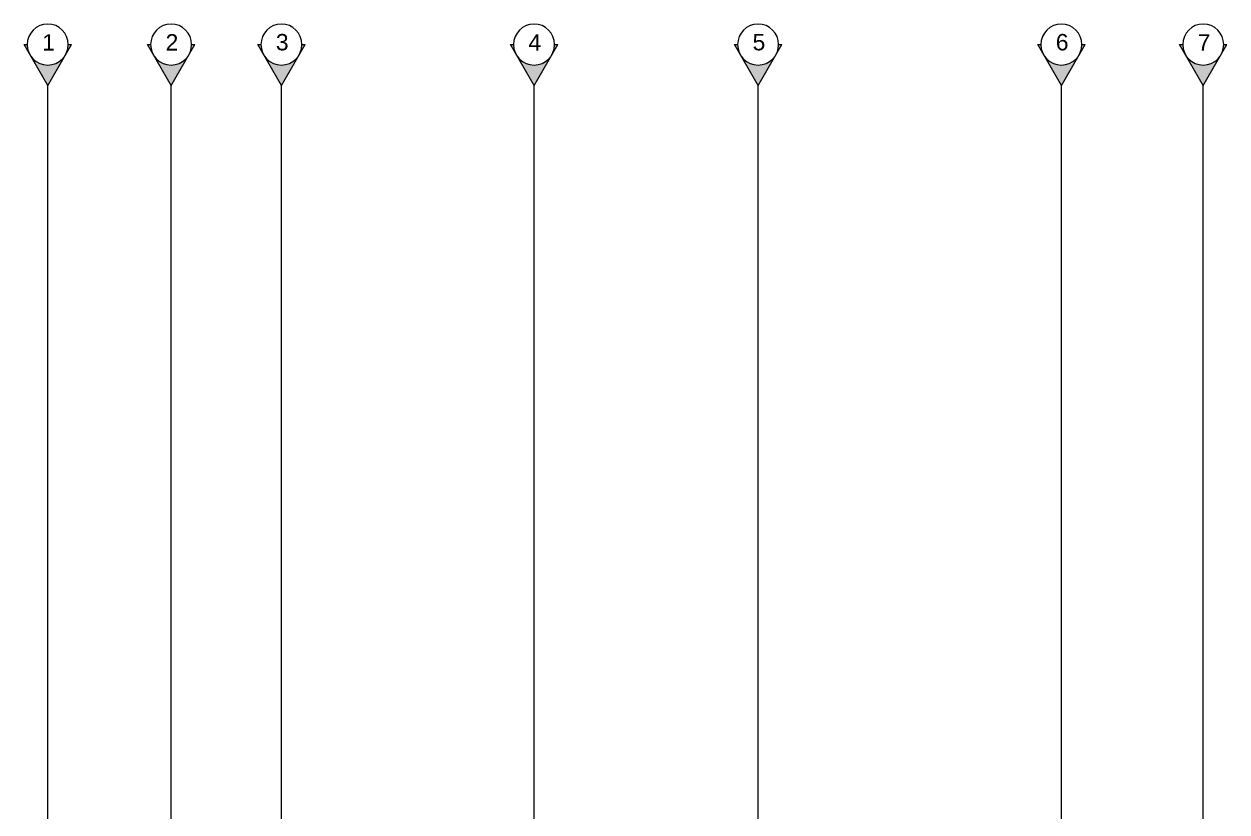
# Model space of a CAD drawing. Header units: millimetres. Extents: x -425671 to 598394, y -194194 to 343585.
# Drawn here: x 43935 to 58603, y 251976 to 261582 of the extents above; entities that cross this region are included whole.
import ezdxf

# ---------------------------------------------------------------- set-up
doc = ezdxf.new("R2010")
doc.units = ezdxf.units.MM
doc.linetypes.add('ACAD_ISO10W100', pattern=[18, 12, -3, 0, -3])
doc.layers.add('C TEXT', color=30, linetype='Continuous', lineweight=13)
doc.layers.add('Centre line', color=30, linetype='Continuous', lineweight=9)
doc.styles.get("Standard").update_dxf_attribs({"font": 'arial.ttf'})

# ---------------------------------------------------------------- blocks, each defined once
blk = doc.blocks.new('CC')
at = {"layer": 'C TEXT', "linetype": 'Continuous', "ltscale": 500}
h = blk.add_hatch(color=253, dxfattribs=at)
h.dxf.hatch_style = 1
edge = h.paths.add_edge_path()
edge.add_arc((2471483781, 936793033), 250, 180, 240)
edge.add_line((2471483656, 936792817), (2471483281, 936793033))
edge.add_line((2471483281, 936793033), (2471483656, 936793250))
edge.add_arc((2471483781, 936793033), 250, 120, 180)
h = blk.add_hatch(color=253, dxfattribs=at)
h.dxf.hatch_style = 1
h.paths.add_polyline_path([(2471483781, 936792745), (2471483781, 936792783, -0.131652), (2471483656, 936792817)])
h.paths.add_polyline_path([(2471483781, 936793322), (2471483656, 936793250, -0.131652), (2471483781, 936793283)])
for points in [[(2471483281, 936793033), (2471483781, 936793322)], [(2471483781, 936793283), (2471483781, 936793322)], [(2471483281, 936793033), (2471483781, 936792745)], [(2471483781, 936792745), (2471483781, 936792783)]]:
    blk.add_lwpolyline(points, dxfattribs=at)
blk.add_circle((2471483781, 936793033), 250, dxfattribs=at)

msp = doc.modelspace()

# ---------------------------------------------------------------- linework, layer by layer
at = {"layer": 'Centre line', "linetype": 'ACAD_ISO10W100', "ltscale": 0.6}
for p, q in [((44224.008, 228832.337), (44224.035, 260832.337)), ((45729.018, 228832.337), (45729.044, 260832.337)), ((47074.011, 228832.337), (47074.038, 260832.337)), ((50154.023, 228832.337), (50154.05, 260832.337)), ((52886.511, 228832.337), (52886.538, 260832.337)), ((56584.023, 228832.337), (56584.05, 260832.337)), ((58314.015, 228832.337), (58314.042, 260832.337))]:
    msp.add_line(p, q, dxfattribs=at)

# ---------------------------------------------------------------- block references
at = {"layer": 'C TEXT', "linetype": 'Continuous', "xscale": -1, "rotation": 270}
for p in [(-936748809.439, -2471222448.462), (-936747304.429, -2471222448.462), (-936745959.436, -2471222448.462), (-936742879.424, -2471222448.462), (-936740146.936, -2471222448.462), (-936736449.424, -2471222448.462), (-936734719.432, -2471222448.462)]:
    msp.add_blockref('CC', p, dxfattribs=at)

# ---------------------------------------------------------------- texts
at = {"layer": 'C TEXT', "linetype": 'Continuous', "ltscale": 500, "char_height": 200, "attachment_point": 7}
for s, insert in [('1', (44155.862, 261258.666)), ('2', (45660.872, 261258.666)), ('3', (47005.865, 261258.666)), ('4', (50085.877, 261258.666)), ('5', (52818.365, 261258.666)), ('6', (56515.877, 261258.666)), ('7', (58245.869, 261258.666))]:
    msp.add_mtext_dynamic_manual_height_columns(s, width=187.8802, gutter_width=12.5, heights=[0], dxfattribs=dict(at, insert=insert))

doc.saveas('drawing.dxf')
